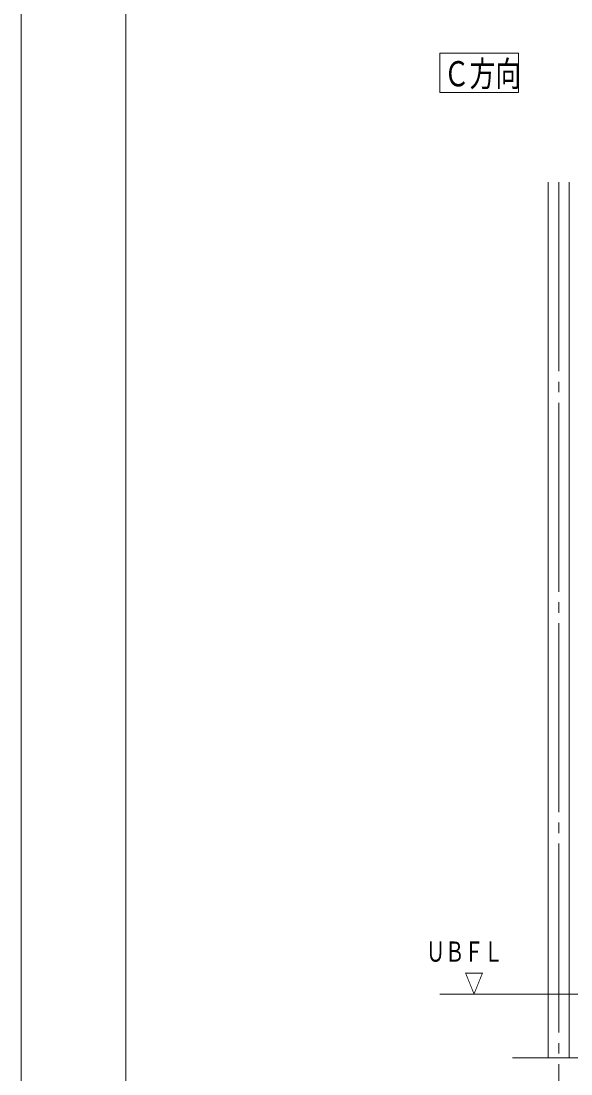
# Model space of a CAD drawing. Units: millimetres on the paper. Extents: x -305 to 305, y -152 to 152.
# Drawn here: x -301 to -248.6, y -99 to 1.3 of the extents above; entities that cross this region are included whole.
import ezdxf
from ezdxf.enums import TextEntityAlignment as Align

# ---------------------------------------------------------------- set-up
doc = ezdxf.new("R2010")
doc.units = ezdxf.units.MM
doc.linetypes.add('LONG_CHAIN', pattern=[21, 18, -1, 1, -1])
doc.linetypes.add('LONG_DOUBLE_CHAIN', pattern=[21.8, 18, -1, 0.6, -0.6, 0.6, -1])
for name, color, linetype, lineweight in [('0-1_VIEW0001', 7, 'Continuous', 9), ('0-4_図面枠', 3, 'Continuous', 9), ('0-5_DEFPOINTS', 7, 'Continuous', 9)]:
    doc.layers.add(name, color=color, linetype=linetype, lineweight=lineweight)
doc.styles.add('ＭＳ ゴシック', font='')
doc.styles.get('ＭＳ ゴシック').set_extended_font_data('MS Gothic')

msp = doc.modelspace()

# ---------------------------------------------------------------- linework, layer by layer
at = {"layer": '0-1_VIEW0001'}
for p, q in [((-261.077, -5.461), (-261.077, -1.711)), ((-261.077, -1.711), (-253.577, -1.711)), ((-253.577, -5.461), (-253.577, -1.711)), ((-261.077, -5.461), (-253.577, -5.461)), ((-250.758, -14.02), (-250.758, -97.42)), ((-250.758, -14.02), (-250.758, -97.42)), ((-248.758, -14.02), (-248.758, -97.42)), ((-254.149, -97.42), (-189.091, -97.42)), ((-254.149, -97.42), (-189.091, -97.42)), ((-254.149, -97.42), (-189.091, -97.42))]:
    msp.add_line(p, q, dxfattribs=at)
at = {"layer": '0-1_VIEW0001', "linetype": 'LONG_CHAIN'}
msp.add_line((-249.758, -14.02), (-249.758, -107.684), dxfattribs=at)
at = {"layer": '0-1_VIEW0001', "linetype": 'LONG_DOUBLE_CHAIN'}
msp.add_line((-156.983, -91.354), (-261.091, -91.354), dxfattribs=at)
at = {"layer": '0-4_図面枠'}
msp.add_lwpolyline([(-291.017, -138.498), (108.983, -138.498), (108.983, 138.502), (-291.017, 138.502)], close=True, dxfattribs=at)
at = {"layer": '0-5_DEFPOINTS'}
msp.add_line((-301.017, -148.498), (-301.017, 148.502), dxfattribs=at)

# ---------------------------------------------------------------- texts
at = {"layer": '0-1_VIEW0001', "style": 'ＭＳ ゴシック'}
for s, height, width, p in [('Ｃ方向', 2.405, 0.75, (-260.72, -5.61)), ('ＵＢＦＬ', 1.921, 0.7, (-262.417, -88.842)), ('\u3000\u3000▽', 1.921, 0.7, (-262.417, -91.84))]:
    msp.add_text(s, height=height, dxfattribs=dict(at, width=width)).set_placement(p, align=Align.BOTTOM_LEFT)

doc.saveas('drawing.dxf')
